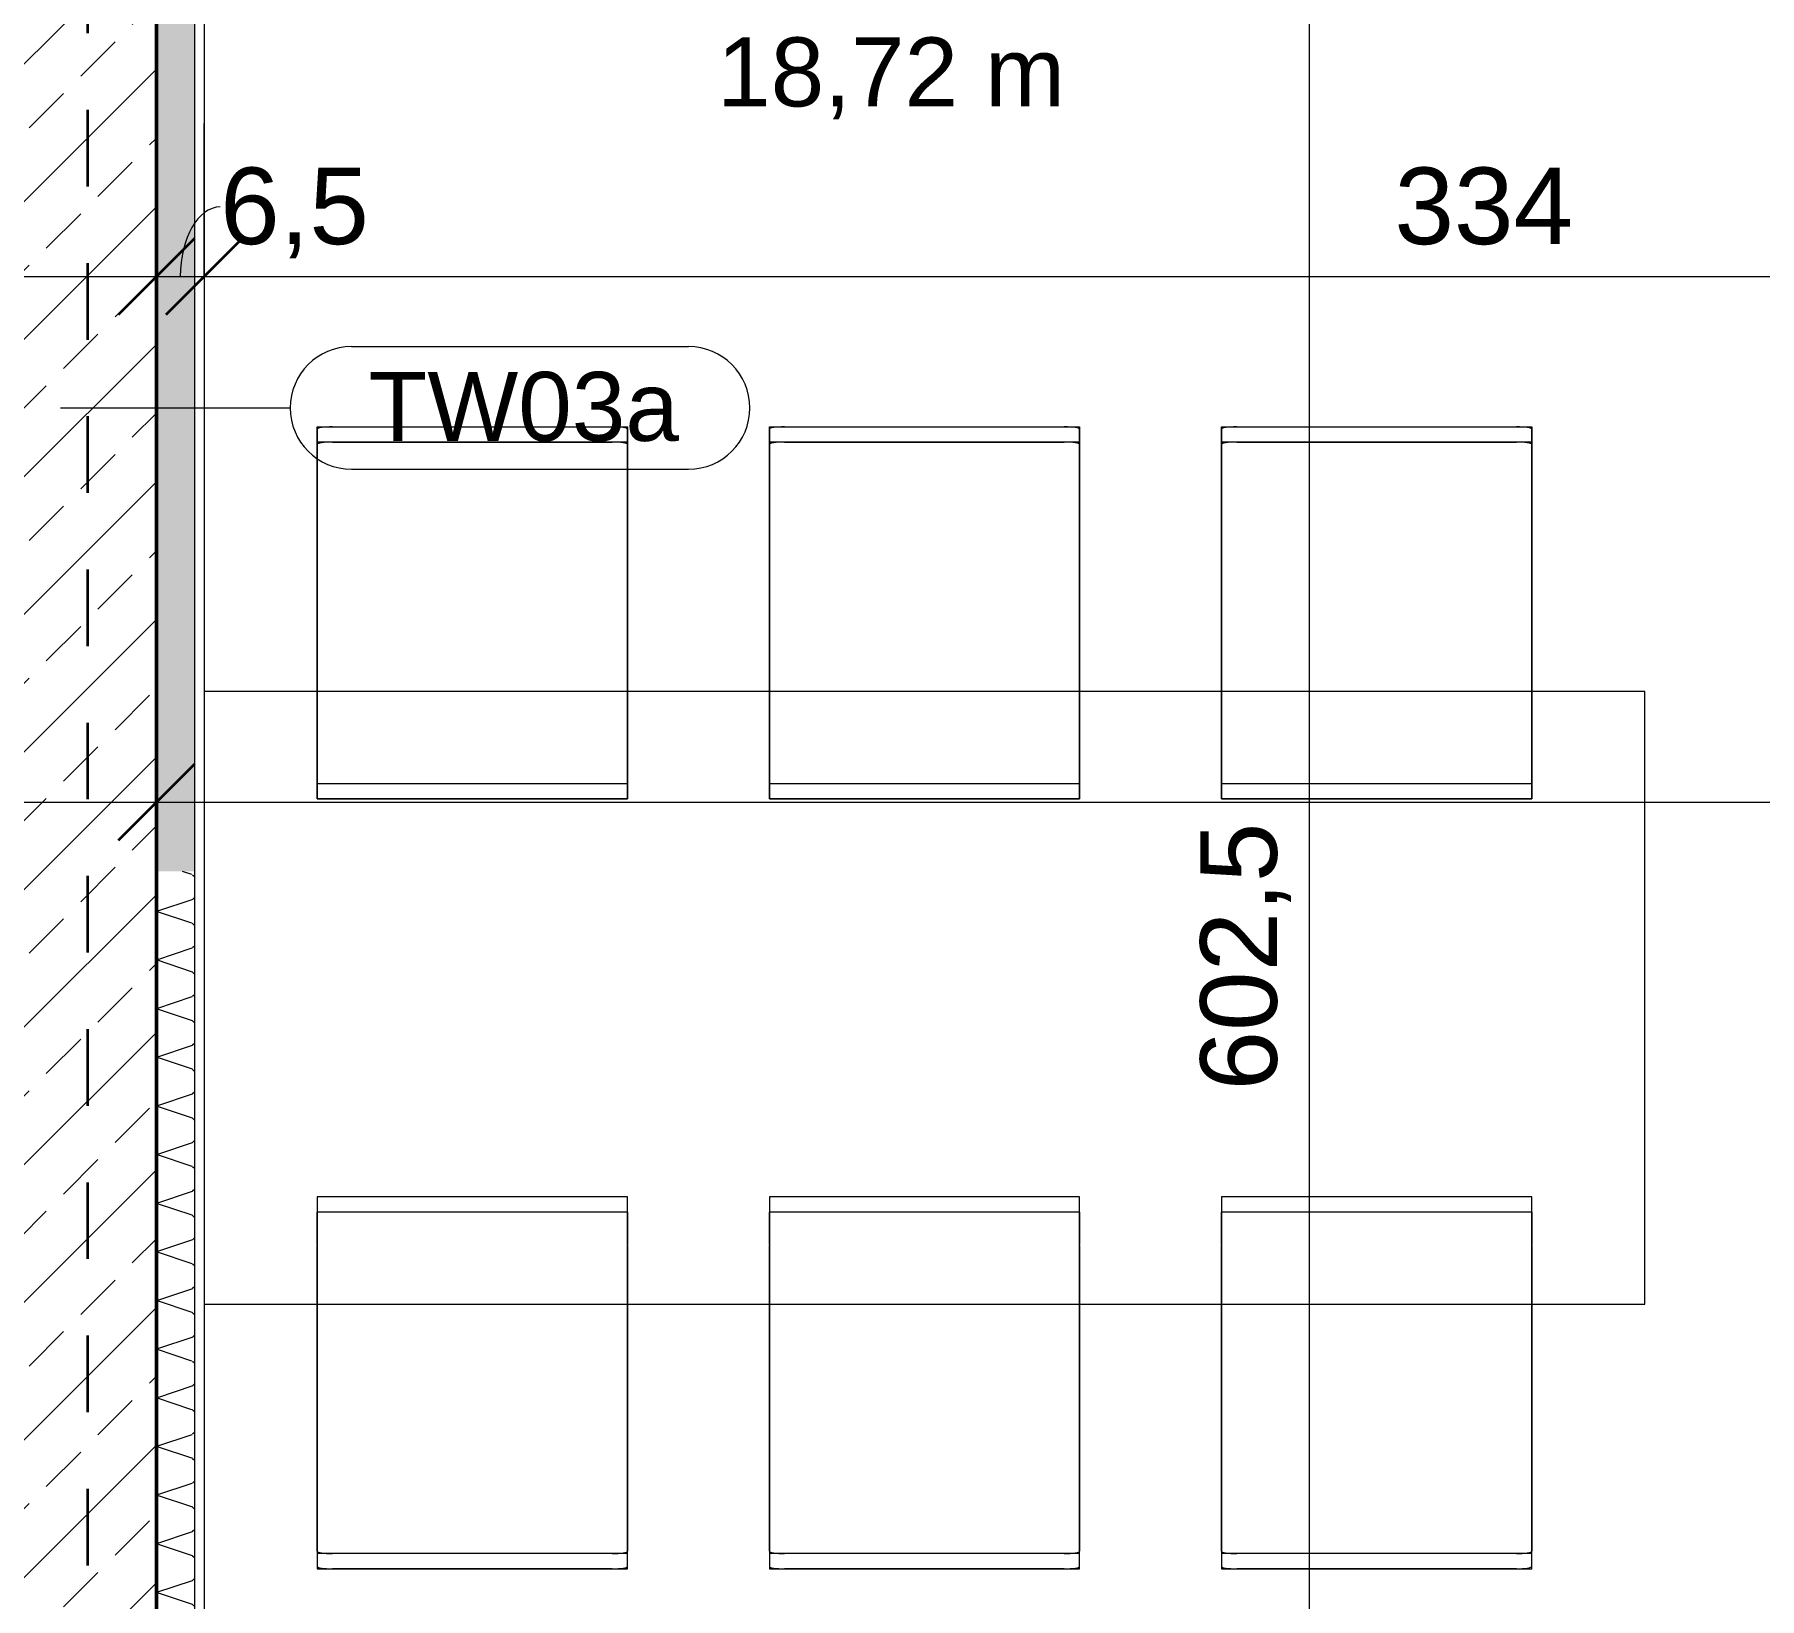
# Model space of a CAD drawing. Header units: metres. Extents: x 3.2 to 50, y 58.8 to 100.4.
# Drawn here: x 22.099 to 24.35, y 81.686 to 83.728 of the extents above; entities that cross this region are included whole.
import ezdxf

# ---------------------------------------------------------------- set-up
doc = ezdxf.new("R2010")
doc.units = ezdxf.units.M
doc.linetypes.add('Strich Punkt Mittel', pattern=[0.015875, 0.00635, -0.004763, 0, -0.004763])
for name, color, linetype, lineweight in [('A_Bemassung-50_', 4, 'Continuous', 9), ('A_Bemassung_', 4, 'Continuous', 9), ('A_Beschriftung_', 7, 'Continuous', 9), ('A_Moebel', 6, 'Continuous', 13), ('A_Raeume_', 7, 'Continuous', 5), ('A_Raeume_Beschriftung_', 7, 'Continuous', 9), ('A_Raster_', 1, 'Continuous', 9), ('A_Waende', 7, 'Continuous', 13)]:
    doc.layers.add(name, color=color, linetype=linetype, lineweight=lineweight)
doc.styles.add('Arial_2', font='arial.ttf', dxfattribs={"height": 0.09})
doc.styles.add('Arial_5', font='arial.ttf', dxfattribs={"height": 0.1})
doc.dimstyles.new('WGA-Bemaßung', dxfattribs={"dimscale": 0.3048, "dimtxt": 0.102026, "dimasz": 0.328084, "dimexe": 0.246063, "dimexo": 0.0625, "dimgap": 0.04101, "dimtad": 1, "dimdec": 1, "dimlfac": 100, "dimrnd": 0.5, "dimdsep": 46, "dimtxsty": 'Arial_5', "dimblk1": 'OBLIQUE', "dimblk2": 'OBLIQUE', "dimsah": 1, "dimcen": 0.09, "dimdle": 0.246063, "dimazin": 2, "dimtfac": 1, "dimtdec": 4, "dimtix": 1, "dimtmove": 0, "dimatfit": 3, "dimfxl": 0.656168, "dimfxlon": 1, "dimtvp": 1, "dimtolj": 1, "dimtzin": 0, "dimarcsym": 2})
doc.dimstyles.new('WGA-Bemaßung_1', dxfattribs={"dimscale": 0.3048, "dimtxt": 0.102026, "dimasz": 0.328084, "dimexe": 0.246063, "dimexo": 0.0625, "dimgap": 0.04101, "dimtad": 1, "dimdec": 1, "dimlfac": 100, "dimrnd": 0.5, "dimdsep": 46, "dimtxsty": 'Arial_5', "dimblk1": 'OBLIQUE', "dimblk2": 'OBLIQUE', "dimsah": 1, "dimcen": 0.09, "dimdle": 0.246063, "dimazin": 2, "dimtfac": 1, "dimtdec": 4, "dimtix": 1, "dimtmove": 2, "dimatfit": 3, "dimfxl": 0.656168, "dimfxlon": 1, "dimtvp": 1, "dimtolj": 1, "dimtzin": 0, "dimarcsym": 2})
doc.dimstyles.new('WGA-Bemaßung_2', dxfattribs={"dimscale": 0.3048, "dimtxt": 0.102026, "dimasz": 0.328084, "dimexe": 0.246063, "dimexo": 0.0625, "dimgap": 0.04101, "dimtad": 1, "dimdec": 1, "dimlfac": 100, "dimrnd": 0.5, "dimdsep": 46, "dimtxsty": 'Arial_5', "dimblk1": 'OBLIQUE', "dimblk2": 'OBLIQUE', "dimsah": 1, "dimcen": 0.09, "dimdle": 0.246063, "dimazin": 2, "dimtfac": 1, "dimtdec": 4, "dimtix": 1, "dimtmove": 1, "dimatfit": 3, "dimfxl": 0.656168, "dimfxlon": 1, "dimtvp": 1, "dimtolj": 1, "dimtzin": 0, "dimarcsym": 2})

# ---------------------------------------------------------------- blocks, each defined once
blk = doc.blocks.new('Moeb_Esstisch_rechteckig_bear - 188 x 80-V17-263_PP_01OG_BT1')
at = {"layer": 'A_Moebel', "color": 8}
for p, q in [((-1.4191, 0.7452), (-1.4391, 0.7452)), ((-1.4391, 0.7452), (-1.4391, 0.7423)), ((-1.0541, 0.7452), (-1.4191, 0.7452)), ((-1.4191, 0.7452), (-1.0541, 0.7452)), ((-1.0341, 0.7452), (-1.0541, 0.7452)), ((-1.0341, 0.7423), (-1.0341, 0.7452)), ((-0.8291, 0.7452), (-0.8491, 0.7452)), ((-0.8491, 0.7452), (-0.8491, 0.7423)), ((-0.4641, 0.7452), (-0.8291, 0.7452)), ((-0.8291, 0.7452), (-0.4641, 0.7452)), ((-0.4441, 0.7452), (-0.4641, 0.7452)), ((-0.4441, 0.7423), (-0.4441, 0.7452)), ((-0.2391, 0.7452), (-0.2591, 0.7452)), ((-0.2591, 0.7452), (-0.2591, 0.7423)), ((0.1259, 0.7452), (-0.2391, 0.7452)), ((-0.2391, 0.7452), (0.1259, 0.7452)), ((0.1459, 0.7452), (0.1259, 0.7452)), ((0.1459, 0.7423), (0.1459, 0.7452)), ((-1.4391, 0.7423), (-1.4391, 0.4)), ((-1.4391, 0.7423), (-1.4391, 0.7225)), ((-1.4391, 0.7423), (-1.4391, 0.6914)), ((-1.4391, 0.7255), (-1.4385, 0.7255)), ((-1.4391, 0.6716), (-1.4391, 0.7225)), ((-1.4384, 0.7255), (-1.4365, 0.7255)), ((-1.4364, 0.7255), (-1.4334, 0.7255)), ((-1.4332, 0.7255), (-1.4291, 0.7255)), ((-1.4291, 0.7255), (-1.4243, 0.7255)), ((-1.4242, 0.7255), (-1.4191, 0.7255)), ((-1.4191, 0.7255), (-1.0541, 0.7255)), ((-1.4191, 0.7255), (-1.0541, 0.7255)), ((-1.0541, 0.7255), (-1.0489, 0.7255)), ((-1.0489, 0.7255), (-1.0442, 0.7255)), ((-1.0441, 0.7255), (-1.0401, 0.7255)), ((-1.0399, 0.7255), (-1.037, 0.7255)), ((-1.0367, 0.7255), (-1.035, 0.7255)), ((-1.0347, 0.7255), (-1.0342, 0.7255)), ((-1.0341, 0.4), (-1.0341, 0.7423)), ((-1.0341, 0.7225), (-1.0341, 0.7423)), ((-1.0341, 0.6914), (-1.0341, 0.7423)), ((-1.0341, 0.7225), (-1.0341, 0.6716)), ((-0.8491, 0.7423), (-0.8491, 0.4)), ((-0.8491, 0.7423), (-0.8491, 0.7225)), ((-0.8491, 0.7423), (-0.8491, 0.6914)), ((-0.8491, 0.7255), (-0.8485, 0.7255)), ((-0.8491, 0.6716), (-0.8491, 0.7225)), ((-0.8484, 0.7255), (-0.8465, 0.7255)), ((-0.8464, 0.7255), (-0.8434, 0.7255)), ((-0.8432, 0.7255), (-0.8391, 0.7255)), ((-0.8391, 0.7255), (-0.8343, 0.7255)), ((-0.8342, 0.7255), (-0.8291, 0.7255)), ((-0.8291, 0.7255), (-0.4641, 0.7255)), ((-0.8291, 0.7255), (-0.4641, 0.7255)), ((-0.4641, 0.7255), (-0.4589, 0.7255)), ((-0.4589, 0.7255), (-0.4542, 0.7255)), ((-0.4541, 0.7255), (-0.4501, 0.7255)), ((-0.4499, 0.7255), (-0.447, 0.7255)), ((-0.4467, 0.7255), (-0.445, 0.7255)), ((-0.4447, 0.7255), (-0.4442, 0.7255)), ((-0.4441, 0.4), (-0.4441, 0.7423)), ((-0.4441, 0.7225), (-0.4441, 0.7423)), ((-0.4441, 0.6914), (-0.4441, 0.7423)), ((-0.4441, 0.7225), (-0.4441, 0.6716)), ((-0.2591, 0.7423), (-0.2591, 0.4)), ((-0.2591, 0.7423), (-0.2591, 0.7225)), ((-0.2591, 0.7423), (-0.2591, 0.6914)), ((-0.2591, 0.7255), (-0.2585, 0.7255)), ((-0.2591, 0.6716), (-0.2591, 0.7225)), ((-0.2584, 0.7255), (-0.2565, 0.7255)), ((-0.2564, 0.7255), (-0.2534, 0.7255)), ((-0.2532, 0.7255), (-0.2491, 0.7255)), ((-0.2491, 0.7255), (-0.2443, 0.7255)), ((-0.2442, 0.7255), (-0.2391, 0.7255)), ((-0.2391, 0.7255), (0.1259, 0.7255)), ((-0.2391, 0.7255), (0.1259, 0.7255)), ((0.1259, 0.7255), (0.1311, 0.7255)), ((0.1311, 0.7255), (0.1358, 0.7255)), ((0.1359, 0.7255), (0.1399, 0.7255)), ((0.1401, 0.7255), (0.143, 0.7255)), ((0.1433, 0.7255), (0.145, 0.7255)), ((0.1453, 0.7255), (0.1458, 0.7255)), ((0.1459, 0.4), (0.1459, 0.7423)), ((0.1459, 0.7225), (0.1459, 0.7423)), ((0.1459, 0.6914), (0.1459, 0.7423)), ((0.1459, 0.7225), (0.1459, 0.6716)), ((-1.4391, 0.6914), (-1.4391, 0.6868)), ((-1.4391, 0.6868), (-1.4391, 0.6783)), ((-1.4391, 0.6783), (-1.4391, 0.6663)), ((-1.0341, 0.6868), (-1.0341, 0.6914)), ((-1.0341, 0.6783), (-1.0341, 0.6868)), ((-1.0341, 0.6663), (-1.0341, 0.6783)), ((-0.8491, 0.6914), (-0.8491, 0.6868)), ((-0.8491, 0.6868), (-0.8491, 0.6783)), ((-0.8491, 0.6783), (-0.8491, 0.6663)), ((-0.4441, 0.6868), (-0.4441, 0.6914)), ((-0.4441, 0.6783), (-0.4441, 0.6868)), ((-0.4441, 0.6663), (-0.4441, 0.6783)), ((-0.2591, 0.6914), (-0.2591, 0.6868)), ((-0.2591, 0.6868), (-0.2591, 0.6783)), ((-0.2591, 0.6783), (-0.2591, 0.6663)), ((0.1459, 0.6868), (0.1459, 0.6914)), ((0.1459, 0.6783), (0.1459, 0.6868)), ((0.1459, 0.6663), (0.1459, 0.6783)), ((-1.4391, 0.6193), (-1.4391, 0.6716)), ((-1.4391, 0.6663), (-1.4391, 0.6517)), ((-1.0341, 0.6716), (-1.0341, 0.6193)), ((-1.0341, 0.6517), (-1.0341, 0.6663)), ((-0.8491, 0.6193), (-0.8491, 0.6716)), ((-0.8491, 0.6663), (-0.8491, 0.6517)), ((-0.4441, 0.6716), (-0.4441, 0.6193)), ((-0.4441, 0.6517), (-0.4441, 0.6663)), ((-0.2591, 0.6193), (-0.2591, 0.6716)), ((-0.2591, 0.6663), (-0.2591, 0.6517)), ((0.1459, 0.6716), (0.1459, 0.6193)), ((0.1459, 0.6517), (0.1459, 0.6663)), ((-1.4391, 0.6517), (-1.4391, 0.6353)), ((-1.4391, 0.6353), (-1.4391, 0.6181)), ((-1.0341, 0.6353), (-1.0341, 0.6517)), ((-1.0341, 0.6181), (-1.0341, 0.6353)), ((-0.8491, 0.6517), (-0.8491, 0.6353)), ((-0.8491, 0.6353), (-0.8491, 0.6181)), ((-0.4441, 0.6353), (-0.4441, 0.6517)), ((-0.4441, 0.6181), (-0.4441, 0.6353)), ((-0.2591, 0.6517), (-0.2591, 0.6353)), ((-0.2591, 0.6353), (-0.2591, 0.6181)), ((0.1459, 0.6353), (0.1459, 0.6517)), ((0.1459, 0.6181), (0.1459, 0.6353)), ((-1.4391, 0.4), (-1.4391, 0.6193)), ((-1.4391, 0.6181), (-1.4391, 0.4)), ((-1.0341, 0.6193), (-1.0341, 0.4)), ((-1.0341, 0.4), (-1.0341, 0.6181)), ((-0.8491, 0.4), (-0.8491, 0.6193)), ((-0.8491, 0.6181), (-0.8491, 0.4)), ((-0.4441, 0.6193), (-0.4441, 0.4)), ((-0.4441, 0.4), (-0.4441, 0.6181)), ((-0.2591, 0.4), (-0.2591, 0.6193)), ((-0.2591, 0.6181), (-0.2591, 0.4)), ((0.1459, 0.6193), (0.1459, 0.4)), ((0.1459, 0.4), (0.1459, 0.6181)), ((0.2934, 0.4), (-1.5866, 0.4)), ((-1.5866, 0.4), (-1.5866, -0.4)), ((0.2934, 0.4), (-1.5866, 0.4)), ((-1.5866, 0.4), (-1.5866, -0.4)), ((-1.4391, 0.4), (-1.4391, 0.2599)), ((-1.4391, 0.4), (-1.4391, 0.3221)), ((-1.4391, 0.3232), (-1.4391, 0.4)), ((-1.0341, 0.2599), (-1.0341, 0.4)), ((-1.0341, 0.4), (-1.0341, 0.3232)), ((-1.0341, 0.3221), (-1.0341, 0.4)), ((-0.8491, 0.4), (-0.8491, 0.2599)), ((-0.8491, 0.4), (-0.8491, 0.3221)), ((-0.8491, 0.3232), (-0.8491, 0.4)), ((-0.4441, 0.2599), (-0.4441, 0.4)), ((-0.4441, 0.4), (-0.4441, 0.3232)), ((-0.4441, 0.3221), (-0.4441, 0.4)), ((-0.2591, 0.4), (-0.2591, 0.2599)), ((-0.2591, 0.4), (-0.2591, 0.3221)), ((-0.2591, 0.3232), (-0.2591, 0.4)), ((0.1459, 0.2599), (0.1459, 0.4)), ((0.1459, 0.4), (0.1459, 0.3232)), ((0.1459, 0.3221), (0.1459, 0.4)), ((-1.4391, 0.3232), (-1.4391, 0.2599)), ((-1.4391, 0.2932), (-1.4391, 0.3221)), ((-1.0341, 0.2599), (-1.0341, 0.3232)), ((-1.0341, 0.3221), (-1.0341, 0.3117)), ((-0.8491, 0.3232), (-0.8491, 0.2599)), ((-0.8491, 0.2932), (-0.8491, 0.3221)), ((-0.4441, 0.2599), (-0.4441, 0.3232)), ((-0.4441, 0.3221), (-0.4441, 0.3018)), ((-0.2591, 0.3232), (-0.2591, 0.2599)), ((-0.2591, 0.3117), (-0.2591, 0.3221)), ((0.1459, 0.2599), (0.1459, 0.3232)), ((0.1459, 0.3221), (0.1459, 0.3018)), ((-1.4391, 0.2798), (-1.4391, 0.2928)), ((-1.0341, 0.3117), (-1.0341, 0.2932)), ((-1.0341, 0.2928), (-1.0341, 0.2863)), ((-0.8491, 0.2798), (-0.8491, 0.2928)), ((-0.4441, 0.3018), (-0.4441, 0.2932)), ((-0.4441, 0.2928), (-0.4441, 0.2818)), ((-0.2591, 0.3018), (-0.2591, 0.3117)), ((-0.2591, 0.2932), (-0.2591, 0.3018)), ((-0.2591, 0.2798), (-0.2591, 0.2928)), ((0.1459, 0.3018), (0.1459, 0.2932)), ((0.1459, 0.2928), (0.1459, 0.2798)), ((-1.4391, 0.2798), (-1.4391, 0.2599)), ((-1.4391, 0.2798), (-1.0341, 0.2798)), ((-1.0341, 0.2863), (-1.0341, 0.2798)), ((-1.0341, 0.2599), (-1.0341, 0.2798)), ((-0.8491, 0.2798), (-0.8491, 0.2599)), ((-0.8491, 0.2798), (-0.4441, 0.2798)), ((-0.4441, 0.2818), (-0.4441, 0.2798)), ((-0.4441, 0.2599), (-0.4441, 0.2798)), ((-0.2591, 0.2798), (-0.2591, 0.2599)), ((-0.2591, 0.2798), (0.1459, 0.2798)), ((0.1459, 0.2599), (0.1459, 0.2798)), ((-1.4391, 0.2599), (-1.0341, 0.2599)), ((-1.4391, 0.2599), (-1.0341, 0.2599)), ((-0.8491, 0.2599), (-0.4441, 0.2599)), ((-0.8491, 0.2599), (-0.4441, 0.2599)), ((-0.2591, 0.2599), (0.1459, 0.2599)), ((-0.2591, 0.2599), (0.1459, 0.2599)), ((-1.4391, -0.2599), (-1.0341, -0.2599)), ((-1.4391, -0.4), (-1.4391, -0.2599)), ((-1.4391, -0.2599), (-1.4391, -0.3232)), ((-1.4391, -0.2599), (-1.4391, -0.2798)), ((-1.0341, -0.2599), (-1.4391, -0.2599)), ((-1.4391, -0.2599), (-1.0341, -0.2599)), ((-1.4391, -0.4), (-1.4391, -0.2599)), ((-1.4391, -0.2599), (-1.4391, -0.3232)), ((-1.4391, -0.2599), (-1.4391, -0.2798)), ((-1.0341, -0.2599), (-1.4391, -0.2599)), ((-1.0341, -0.2599), (-1.0341, -0.4)), ((-1.0341, -0.2798), (-1.0341, -0.2599)), ((-1.0341, -0.3232), (-1.0341, -0.2599)), ((-1.0341, -0.2599), (-1.0341, -0.4)), ((-1.0341, -0.2798), (-1.0341, -0.2599)), ((-1.0341, -0.3232), (-1.0341, -0.2599)), ((-0.8491, -0.2599), (-0.4441, -0.2599)), ((-0.8491, -0.4), (-0.8491, -0.2599)), ((-0.8491, -0.2599), (-0.8491, -0.3232)), ((-0.8491, -0.2599), (-0.8491, -0.2798)), ((-0.4441, -0.2599), (-0.8491, -0.2599)), ((-0.4441, -0.2599), (-0.4441, -0.4)), ((-0.4441, -0.2798), (-0.4441, -0.2599)), ((-0.4441, -0.3232), (-0.4441, -0.2599)), ((-0.2591, -0.2599), (0.1459, -0.2599)), ((-0.2591, -0.4), (-0.2591, -0.2599)), ((-0.2591, -0.2599), (-0.2591, -0.3232)), ((-0.2591, -0.2599), (-0.2591, -0.2798)), ((0.1459, -0.2599), (-0.2591, -0.2599)), ((-0.2591, -0.2599), (0.1459, -0.2599)), ((-0.2591, -0.4), (-0.2591, -0.2599)), ((-0.2591, -0.2599), (-0.2591, -0.3232)), ((-0.2591, -0.2599), (-0.2591, -0.2798)), ((0.1459, -0.2599), (-0.2591, -0.2599)), ((0.1459, -0.2599), (0.1459, -0.4)), ((0.1459, -0.2798), (0.1459, -0.2599)), ((0.1459, -0.3232), (0.1459, -0.2599)), ((0.1459, -0.2599), (0.1459, -0.4)), ((0.1459, -0.2798), (0.1459, -0.2599)), ((0.1459, -0.3232), (0.1459, -0.2599)), ((-1.4391, -0.2818), (-1.4391, -0.2798)), ((-1.0341, -0.2798), (-1.4391, -0.2798)), ((-1.4391, -0.2818), (-1.4391, -0.2798)), ((-1.0341, -0.2798), (-1.4391, -0.2798)), ((-1.4391, -0.2863), (-1.4391, -0.2818)), ((-1.4391, -0.2863), (-1.4391, -0.2818)), ((-1.4391, -0.2928), (-1.4391, -0.2863)), ((-1.4391, -0.2928), (-1.4391, -0.2863)), ((-1.0341, -0.2798), (-1.0341, -0.2818)), ((-1.0341, -0.2798), (-1.0341, -0.2818)), ((-1.0341, -0.2818), (-1.0341, -0.2863)), ((-1.0341, -0.2818), (-1.0341, -0.2863)), ((-1.0341, -0.2863), (-1.0341, -0.2928)), ((-1.0341, -0.2863), (-1.0341, -0.2928)), ((-0.8491, -0.2928), (-0.8491, -0.2798)), ((-0.4441, -0.2798), (-0.8491, -0.2798)), ((-0.4441, -0.2798), (-0.4441, -0.2928)), ((-0.2591, -0.2818), (-0.2591, -0.2798)), ((0.1459, -0.2798), (-0.2591, -0.2798)), ((-0.2591, -0.2818), (-0.2591, -0.2798)), ((0.1459, -0.2798), (-0.2591, -0.2798)), ((-0.2591, -0.2863), (-0.2591, -0.2818)), ((-0.2591, -0.2863), (-0.2591, -0.2818)), ((-0.2591, -0.2928), (-0.2591, -0.2863)), ((-0.2591, -0.2928), (-0.2591, -0.2863)), ((0.1459, -0.2798), (0.1459, -0.2818)), ((0.1459, -0.2798), (0.1459, -0.2818)), ((0.1459, -0.2818), (0.1459, -0.2863)), ((0.1459, -0.2818), (0.1459, -0.2863)), ((0.1459, -0.2863), (0.1459, -0.2928)), ((0.1459, -0.2863), (0.1459, -0.2928)), ((-1.4391, -0.3018), (-1.4391, -0.2932)), ((-1.4391, -0.3018), (-1.4391, -0.2932)), ((-1.4391, -0.3117), (-1.4391, -0.3018)), ((-1.4391, -0.3117), (-1.4391, -0.3018)), ((-1.4391, -0.3221), (-1.4391, -0.3117)), ((-1.4391, -0.3221), (-1.4391, -0.3117)), ((-1.0341, -0.2932), (-1.0341, -0.3018)), ((-1.0341, -0.2932), (-1.0341, -0.3018)), ((-1.0341, -0.3018), (-1.0341, -0.3117)), ((-1.0341, -0.3018), (-1.0341, -0.3117)), ((-1.0341, -0.3117), (-1.0341, -0.3221)), ((-1.0341, -0.3117), (-1.0341, -0.3221)), ((-0.8491, -0.3018), (-0.8491, -0.2932)), ((-0.8491, -0.3117), (-0.8491, -0.3018)), ((-0.8491, -0.3221), (-0.8491, -0.3117)), ((-0.4441, -0.2932), (-0.4441, -0.3221)), ((-0.2591, -0.3018), (-0.2591, -0.2932)), ((-0.2591, -0.3018), (-0.2591, -0.2932)), ((-0.2591, -0.3117), (-0.2591, -0.3018)), ((-0.2591, -0.3117), (-0.2591, -0.3018)), ((-0.2591, -0.3221), (-0.2591, -0.3117)), ((-0.2591, -0.3221), (-0.2591, -0.3117)), ((0.1459, -0.2932), (0.1459, -0.3018)), ((0.1459, -0.2932), (0.1459, -0.3018)), ((0.1459, -0.3018), (0.1459, -0.3117)), ((0.1459, -0.3018), (0.1459, -0.3117)), ((0.1459, -0.3117), (0.1459, -0.3221)), ((0.1459, -0.3117), (0.1459, -0.3221)), ((-1.4391, -0.3221), (-1.4391, -0.4)), ((-1.4391, -0.3221), (-1.4391, -0.4)), ((-1.4391, -0.4), (-1.4391, -0.3232)), ((-1.4391, -0.4), (-1.4391, -0.3232)), ((-1.0341, -0.4), (-1.0341, -0.3221)), ((-1.0341, -0.4), (-1.0341, -0.3221)), ((-1.0341, -0.3232), (-1.0341, -0.4)), ((-1.0341, -0.3232), (-1.0341, -0.4)), ((-0.8491, -0.3221), (-0.8491, -0.4)), ((-0.8491, -0.4), (-0.8491, -0.3232)), ((-0.4441, -0.4), (-0.4441, -0.3221)), ((-0.4441, -0.3232), (-0.4441, -0.4)), ((-0.2591, -0.3221), (-0.2591, -0.4)), ((-0.2591, -0.3221), (-0.2591, -0.4)), ((-0.2591, -0.4), (-0.2591, -0.3232)), ((-0.2591, -0.4), (-0.2591, -0.3232)), ((0.1459, -0.4), (0.1459, -0.3221)), ((0.1459, -0.4), (0.1459, -0.3221)), ((0.1459, -0.3232), (0.1459, -0.4)), ((0.1459, -0.3232), (0.1459, -0.4)), ((-1.5866, -0.4), (0.2934, -0.4)), ((-1.5866, -0.4), (0.2934, -0.4)), ((-1.4391, -0.7423), (-1.4391, -0.4)), ((-1.4391, -0.6193), (-1.4391, -0.4)), ((-1.4391, -0.4), (-1.4391, -0.6181)), ((-1.4391, -0.7423), (-1.4391, -0.4)), ((-1.4391, -0.6193), (-1.4391, -0.4)), ((-1.4391, -0.4), (-1.4391, -0.6181)), ((-1.0341, -0.4), (-1.0341, -0.7423)), ((-1.0341, -0.6181), (-1.0341, -0.4)), ((-1.0341, -0.4), (-1.0341, -0.6193)), ((-1.0341, -0.4), (-1.0341, -0.7423)), ((-1.0341, -0.6181), (-1.0341, -0.4)), ((-1.0341, -0.4), (-1.0341, -0.6193)), ((-0.8491, -0.7423), (-0.8491, -0.4)), ((-0.8491, -0.6193), (-0.8491, -0.4)), ((-0.8491, -0.4), (-0.8491, -0.6181)), ((-0.4441, -0.4), (-0.4441, -0.7423)), ((-0.4441, -0.6181), (-0.4441, -0.4)), ((-0.4441, -0.4), (-0.4441, -0.6193)), ((-0.2591, -0.7423), (-0.2591, -0.4)), ((-0.2591, -0.6193), (-0.2591, -0.4)), ((-0.2591, -0.4), (-0.2591, -0.6181)), ((-0.2591, -0.7423), (-0.2591, -0.4)), ((-0.2591, -0.6193), (-0.2591, -0.4)), ((-0.2591, -0.4), (-0.2591, -0.6181)), ((0.1459, -0.4), (0.1459, -0.7423)), ((0.1459, -0.6181), (0.1459, -0.4)), ((0.1459, -0.4), (0.1459, -0.6193)), ((0.1459, -0.4), (0.1459, -0.7423)), ((0.1459, -0.6181), (0.1459, -0.4)), ((0.1459, -0.4), (0.1459, -0.6193)), ((-1.4391, -0.6181), (-1.4391, -0.6914)), ((-1.4391, -0.6181), (-1.4391, -0.6914)), ((-1.4391, -0.6716), (-1.4391, -0.6193)), ((-1.4391, -0.6716), (-1.4391, -0.6193)), ((-1.0341, -0.6914), (-1.0341, -0.6181)), ((-1.0341, -0.6914), (-1.0341, -0.6181)), ((-1.0341, -0.6193), (-1.0341, -0.6716)), ((-1.0341, -0.6193), (-1.0341, -0.6716)), ((-0.8491, -0.6181), (-0.8491, -0.6353)), ((-0.8491, -0.6716), (-0.8491, -0.6193)), ((-0.4441, -0.6353), (-0.4441, -0.6181)), ((-0.4441, -0.6193), (-0.4441, -0.6716)), ((-0.2591, -0.6181), (-0.2591, -0.6914)), ((-0.2591, -0.6181), (-0.2591, -0.6914)), ((-0.2591, -0.6716), (-0.2591, -0.6193)), ((-0.2591, -0.6716), (-0.2591, -0.6193)), ((0.1459, -0.6914), (0.1459, -0.6181)), ((0.1459, -0.6914), (0.1459, -0.6181)), ((0.1459, -0.6193), (0.1459, -0.6716)), ((0.1459, -0.6193), (0.1459, -0.6716)), ((-0.8491, -0.6353), (-0.8491, -0.6517)), ((-0.8491, -0.6517), (-0.8491, -0.6663)), ((-0.4441, -0.6517), (-0.4441, -0.6353)), ((-0.4441, -0.6663), (-0.4441, -0.6517)), ((-1.4391, -0.7225), (-1.4391, -0.6716)), ((-1.4391, -0.7225), (-1.4391, -0.6716)), ((-1.0341, -0.6716), (-1.0341, -0.7225)), ((-1.0341, -0.6716), (-1.0341, -0.7225)), ((-0.8491, -0.6663), (-0.8491, -0.6783)), ((-0.8491, -0.7225), (-0.8491, -0.6716)), ((-0.4441, -0.6783), (-0.4441, -0.6663)), ((-0.4441, -0.6716), (-0.4441, -0.7225)), ((-0.2591, -0.7225), (-0.2591, -0.6716)), ((-0.2591, -0.7225), (-0.2591, -0.6716)), ((0.1459, -0.6716), (0.1459, -0.7225)), ((0.1459, -0.6716), (0.1459, -0.7225)), ((-1.4391, -0.6914), (-1.4391, -0.7423)), ((-1.4391, -0.6914), (-1.4391, -0.7423)), ((-1.0341, -0.7423), (-1.0341, -0.6914)), ((-1.0341, -0.7423), (-1.0341, -0.6914)), ((-0.8491, -0.6783), (-0.8491, -0.6868)), ((-0.8491, -0.6868), (-0.8491, -0.6914)), ((-0.8491, -0.6914), (-0.8491, -0.7423)), ((-0.4441, -0.6868), (-0.4441, -0.6783)), ((-0.4441, -0.6914), (-0.4441, -0.6868)), ((-0.4441, -0.7423), (-0.4441, -0.6914)), ((-0.2591, -0.6914), (-0.2591, -0.7423)), ((-0.2591, -0.6914), (-0.2591, -0.7423)), ((0.1459, -0.7423), (0.1459, -0.6914)), ((0.1459, -0.7423), (0.1459, -0.6914)), ((-1.4391, -0.7225), (-1.4391, -0.7423)), ((-1.4391, -0.7225), (-1.4391, -0.7423)), ((-1.4391, -0.7255), (-1.4385, -0.7255)), ((-1.4391, -0.7255), (-1.4385, -0.7255)), ((-1.4391, -0.7452), (-1.4391, -0.7423)), ((-1.4391, -0.7452), (-1.4391, -0.7423)), ((-1.4384, -0.7255), (-1.4365, -0.7255)), ((-1.4384, -0.7255), (-1.4365, -0.7255)), ((-1.4364, -0.7255), (-1.4334, -0.7255)), ((-1.4364, -0.7255), (-1.4334, -0.7255)), ((-1.4332, -0.7255), (-1.4291, -0.7255)), ((-1.4332, -0.7255), (-1.4291, -0.7255)), ((-1.4291, -0.7255), (-1.4243, -0.7255)), ((-1.4291, -0.7255), (-1.4243, -0.7255)), ((-1.4242, -0.7255), (-1.4191, -0.7255)), ((-1.4242, -0.7255), (-1.4191, -0.7255)), ((-1.4191, -0.7255), (-1.0541, -0.7255)), ((-1.0541, -0.7255), (-1.4191, -0.7255)), ((-1.4191, -0.7255), (-1.0541, -0.7255)), ((-1.0541, -0.7255), (-1.4191, -0.7255)), ((-1.0541, -0.7255), (-1.0489, -0.7255)), ((-1.0541, -0.7255), (-1.0489, -0.7255)), ((-1.0489, -0.7255), (-1.0442, -0.7255)), ((-1.0489, -0.7255), (-1.0442, -0.7255)), ((-1.0441, -0.7255), (-1.0401, -0.7255)), ((-1.0441, -0.7255), (-1.0401, -0.7255)), ((-1.0399, -0.7255), (-1.037, -0.7255)), ((-1.0399, -0.7255), (-1.037, -0.7255)), ((-1.0367, -0.7255), (-1.035, -0.7255)), ((-1.0367, -0.7255), (-1.035, -0.7255)), ((-1.0347, -0.7255), (-1.0342, -0.7255)), ((-1.0347, -0.7255), (-1.0342, -0.7255)), ((-1.0341, -0.7423), (-1.0341, -0.7225)), ((-1.0341, -0.7423), (-1.0341, -0.7225)), ((-1.0341, -0.7423), (-1.0341, -0.7452)), ((-1.0341, -0.7423), (-1.0341, -0.7452)), ((-0.8491, -0.7225), (-0.8491, -0.7423)), ((-0.8491, -0.7255), (-0.8485, -0.7255)), ((-0.8491, -0.7452), (-0.8491, -0.7423)), ((-0.8484, -0.7255), (-0.8465, -0.7255)), ((-0.8464, -0.7255), (-0.8434, -0.7255)), ((-0.8432, -0.7255), (-0.8391, -0.7255)), ((-0.8391, -0.7255), (-0.8343, -0.7255)), ((-0.8342, -0.7255), (-0.8291, -0.7255)), ((-0.8291, -0.7255), (-0.4641, -0.7255)), ((-0.4641, -0.7255), (-0.8291, -0.7255)), ((-0.4641, -0.7255), (-0.4589, -0.7255)), ((-0.4589, -0.7255), (-0.4542, -0.7255)), ((-0.4541, -0.7255), (-0.4501, -0.7255)), ((-0.4499, -0.7255), (-0.447, -0.7255)), ((-0.4467, -0.7255), (-0.445, -0.7255)), ((-0.4447, -0.7255), (-0.4442, -0.7255)), ((-0.4441, -0.7423), (-0.4441, -0.7225)), ((-0.4441, -0.7423), (-0.4441, -0.7452)), ((-0.2591, -0.7225), (-0.2591, -0.7423)), ((-0.2591, -0.7225), (-0.2591, -0.7423)), ((-0.2591, -0.7255), (-0.2585, -0.7255)), ((-0.2591, -0.7255), (-0.2585, -0.7255)), ((-0.2591, -0.7452), (-0.2591, -0.7423)), ((-0.2591, -0.7452), (-0.2591, -0.7423)), ((-0.2584, -0.7255), (-0.2565, -0.7255)), ((-0.2584, -0.7255), (-0.2565, -0.7255)), ((-0.2564, -0.7255), (-0.2534, -0.7255)), ((-0.2564, -0.7255), (-0.2534, -0.7255)), ((-0.2532, -0.7255), (-0.2491, -0.7255)), ((-0.2532, -0.7255), (-0.2491, -0.7255)), ((-0.2491, -0.7255), (-0.2443, -0.7255)), ((-0.2491, -0.7255), (-0.2443, -0.7255)), ((-0.2442, -0.7255), (-0.2391, -0.7255)), ((-0.2442, -0.7255), (-0.2391, -0.7255)), ((-0.2391, -0.7255), (0.1259, -0.7255)), ((0.1259, -0.7255), (-0.2391, -0.7255)), ((-0.2391, -0.7255), (0.1259, -0.7255)), ((0.1259, -0.7255), (-0.2391, -0.7255)), ((0.1259, -0.7255), (0.1311, -0.7255)), ((0.1259, -0.7255), (0.1311, -0.7255)), ((0.1311, -0.7255), (0.1358, -0.7255)), ((0.1311, -0.7255), (0.1358, -0.7255)), ((0.1359, -0.7255), (0.1399, -0.7255)), ((0.1359, -0.7255), (0.1399, -0.7255)), ((0.1401, -0.7255), (0.143, -0.7255)), ((0.1401, -0.7255), (0.143, -0.7255)), ((0.1433, -0.7255), (0.145, -0.7255)), ((0.1433, -0.7255), (0.145, -0.7255)), ((0.1453, -0.7255), (0.1458, -0.7255)), ((0.1453, -0.7255), (0.1458, -0.7255)), ((0.1459, -0.7423), (0.1459, -0.7225)), ((0.1459, -0.7423), (0.1459, -0.7225)), ((0.1459, -0.7423), (0.1459, -0.7452)), ((0.1459, -0.7423), (0.1459, -0.7452)), ((-1.4191, -0.7452), (-1.4391, -0.7452)), ((-1.4191, -0.7452), (-1.4391, -0.7452)), ((-1.0541, -0.7452), (-1.4191, -0.7452)), ((-1.0541, -0.7452), (-1.4191, -0.7452)), ((-1.0541, -0.7452), (-1.4191, -0.7452)), ((-1.0541, -0.7452), (-1.4191, -0.7452)), ((-1.0341, -0.7452), (-1.0541, -0.7452)), ((-1.0341, -0.7452), (-1.0541, -0.7452)), ((-0.8291, -0.7452), (-0.8491, -0.7452)), ((-0.4641, -0.7452), (-0.8291, -0.7452)), ((-0.4641, -0.7452), (-0.8291, -0.7452)), ((-0.4441, -0.7452), (-0.4641, -0.7452)), ((-0.2391, -0.7452), (-0.2591, -0.7452)), ((-0.2391, -0.7452), (-0.2591, -0.7452)), ((0.1259, -0.7452), (-0.2391, -0.7452)), ((0.1259, -0.7452), (-0.2391, -0.7452)), ((0.1259, -0.7452), (-0.2391, -0.7452)), ((0.1259, -0.7452), (-0.2391, -0.7452)), ((0.1459, -0.7452), (0.1259, -0.7452)), ((0.1459, -0.7452), (0.1259, -0.7452))]:
    blk.add_line(p, q, dxfattribs=at)
for centre, major_axis, start_param, end_param in [((-1.4191, 0.7423), (0.02, 0), 1.570796, 3.141593), ((-1.0541, 0.7423), (-0.02, 0), 3.141593, 4.712389), ((-0.8291, 0.7423), (-0.02, 0), 4.712389, 6.283185), ((-0.4641, 0.7423), (-0.02, 0), 3.141593, 4.712389), ((-0.2391, 0.7423), (-0.02, 0), 4.712389, 6.283185), ((0.1259, 0.7423), (-0.02, 0), 3.141593, 4.712389), ((-1.4191, 0.7225), (-0.02, 0), 4.712389, 6.283185), ((-1.0541, 0.7225), (0.02, 0), 0, 1.570796), ((-0.8291, 0.7225), (-0.02, 0), 4.712389, 6.283185), ((-0.4641, 0.7225), (-0.02, 0), 3.141593, 4.712389), ((-0.2391, 0.7225), (-0.02, 0), 4.712389, 6.283185), ((0.1259, 0.7225), (0.02, 0), 0, 1.570796), ((-1.4191, -0.7225), (0.02, 0), 3.141593, 4.712389), ((-1.4191, -0.7225), (0.02, 0), 3.141593, 4.712389), ((-1.4191, -0.7423), (0.02, 0), 3.141593, 4.712389), ((-1.4191, -0.7423), (0.02, 0), 3.141593, 4.712389), ((-1.0541, -0.7225), (0.02, 0), 4.712389, 6.283185), ((-1.0541, -0.7225), (0.02, 0), 4.712389, 6.283185), ((-1.0541, -0.7423), (0.02, 0), 4.712389, 6.283185), ((-1.0541, -0.7423), (0.02, 0), 4.712389, 6.283185), ((-0.8291, -0.7225), (0.02, 0), 3.141593, 4.712389), ((-0.8291, -0.7423), (0.02, 0), 3.141593, 4.712389), ((-0.4641, -0.7225), (0.02, 0), 4.712389, 6.283185), ((-0.4641, -0.7423), (0.02, 0), 4.712389, 6.283185), ((-0.2391, -0.7225), (0.02, 0), 3.141593, 4.712389), ((-0.2391, -0.7225), (0.02, 0), 3.141593, 4.712389), ((-0.2391, -0.7423), (0.02, 0), 3.141593, 4.712389), ((-0.2391, -0.7423), (0.02, 0), 3.141593, 4.712389), ((0.1259, -0.7225), (0.02, 0), 4.712389, 6.283185), ((0.1259, -0.7225), (0.02, 0), 4.712389, 6.283185), ((0.1259, -0.7423), (0.02, 0), 4.712389, 6.283185), ((0.1259, -0.7423), (0.02, 0), 4.712389, 6.283185)]:
    blk.add_ellipse(centre, major_axis=major_axis, ratio=0.147809, start_param=start_param, end_param=end_param, dxfattribs=at)
blk = doc.blocks.new('BS_Wand_Lollipop - rechts_oben-2026913-263_PP_01OG_BT1')
at = {"layer": 'A_Beschriftung_'}
for p, q in [((0.0046, 0.0016), (0.0134, 0.0016)), ((-0.003, 0), (0.003, 0)), ((0.0046, -0.0016), (0.0134, -0.0016))]:
    blk.add_line(p, q, dxfattribs=at)
for centre, start, end in [((0.0046, 0), 90, 270), ((0.0134, 0), 270, 90)]:
    blk.add_arc(centre, 0.0016, start, end, dxfattribs=at)
blk = doc.blocks.new('DIMBLOCK191-263_PP_01OG_BT1')
at = {"layer": 'A_Bemassung-50_', "lineweight": 35, "transparency": 16777216}
for p, q in [((23.7624, 86.458), (23.7124, 86.508)), ((23.7624, 86.458), (23.8124, 86.408)), ((23.7624, 80.4355), (23.7124, 80.4855)), ((23.7624, 80.4355), (23.8124, 80.3855))]:
    blk.add_line(p, q, dxfattribs=at)
at = {"layer": 'A_Bemassung-50_', "transparency": 16777216}
for p, q in [((23.7624, 86.458), (23.6874, 86.458)), ((23.7624, 86.458), (23.7624, 80.4355)), ((23.7624, 86.458), (23.9624, 86.458)), ((23.7624, 80.4355), (23.6874, 80.4355)), ((23.7624, 80.4355), (23.9624, 80.4355))]:
    blk.add_line(p, q, dxfattribs=at)
at = {"layer": 'A_Bemassung-50_', "color": 0, "transparency": 16777216, "insert": (23.6201, 82.3496), "char_height": 0.1, "width": 0.416266, "attachment_point": 1, "rotation": 90, "line_spacing_factor": 0.941778, "style": 'Arial_5'}
blk.add_mtext('602,5', dxfattribs=at)
blk = doc.blocks.new('_Oblique')
at = {"color": 0, "linetype": 'ByBlock', "lineweight": -2}
blk.add_line((-0.5, -0.5), (0.5, 0.5), dxfattribs=at)
blk = doc.blocks.new('DIMBLOCK304-263_PP_01OG_BT1')
at = {"layer": 'A_Bemassung-50_', "transparency": 16777216}
for p, q in [((18.3277, 83.4119), (18.3277, 83.6119)), ((22.2577, 83.4119), (22.2577, 83.6119)), ((18.2527, 83.4119), (22.2577, 83.4119)), ((18.3277, 83.4119), (18.3277, 83.3369)), ((22.2577, 83.4119), (22.2577, 83.3369))]:
    blk.add_line(p, q, dxfattribs=at)
at = {"layer": 'A_Bemassung-50_', "lineweight": 35, "transparency": 16777216}
for p, q in [((18.3277, 83.4119), (18.3777, 83.4619)), ((22.2577, 83.4119), (22.3077, 83.4619)), ((18.3277, 83.4119), (18.2777, 83.3619)), ((22.2577, 83.4119), (22.2077, 83.3619))]:
    blk.add_line(p, q, dxfattribs=at)
at = {"layer": 'A_Bemassung-50_', "color": 0, "transparency": 16777216, "insert": (20.1773, 83.5543), "char_height": 0.1, "width": 0.276883, "attachment_point": 1, "line_spacing_factor": 0.941778, "style": 'Arial_5'}
blk.add_mtext('393', dxfattribs=at)
blk = doc.blocks.new('DIMBLOCK305-263_PP_01OG_BT1')
at = {"layer": 'A_Bemassung-50_', "transparency": 16777216}
for p, q in [((22.2577, 83.4119), (22.2577, 83.6119)), ((22.3202, 83.4119), (22.3202, 83.6119)), ((22.2577, 83.4119), (22.3202, 83.4119)), ((22.2577, 83.4119), (22.2577, 83.3369)), ((22.3202, 83.4119), (22.3202, 83.3369))]:
    blk.add_line(p, q, dxfattribs=at)
at = {"layer": 'A_Bemassung-50_', "lineweight": 35, "transparency": 16777216}
for p, q in [((22.2577, 83.4119), (22.3077, 83.4619)), ((22.3202, 83.4119), (22.3702, 83.4619)), ((22.2577, 83.4119), (22.2077, 83.3619)), ((22.3202, 83.4119), (22.2702, 83.3619))]:
    blk.add_line(p, q, dxfattribs=at)
at = {"layer": 'A_Bemassung-50_', "transparency": 16777216}
blk.add_ellipse((22.3409, 83.4119), major_axis=(0, 0.091), ratio=0.571308, start_param=0, end_param=1.570796, dxfattribs=at)
at = {"layer": 'A_Bemassung-50_', "color": 0, "transparency": 16777216, "insert": (22.3409, 83.5543), "char_height": 0.1, "width": 0.231677, "attachment_point": 1, "line_spacing_factor": 0.941778, "style": 'Arial_5'}
blk.add_mtext('6,5', dxfattribs=at)
blk = doc.blocks.new('DIMBLOCK306-263_PP_01OG_BT1')
at = {"layer": 'A_Bemassung-50_', "transparency": 16777216}
for p, q in [((22.3202, 83.4119), (22.3202, 83.6119)), ((25.6577, 83.4119), (25.6577, 83.6119)), ((22.3202, 83.4119), (25.6577, 83.4119)), ((22.3202, 83.4119), (22.3202, 83.3369)), ((25.6577, 83.4119), (25.6577, 83.3369))]:
    blk.add_line(p, q, dxfattribs=at)
at = {"layer": 'A_Bemassung-50_', "lineweight": 35, "transparency": 16777216}
for p, q in [((22.3202, 83.4119), (22.3702, 83.4619)), ((25.6577, 83.4119), (25.7077, 83.4619)), ((22.3202, 83.4119), (22.2702, 83.3619)), ((25.6577, 83.4119), (25.6077, 83.3619))]:
    blk.add_line(p, q, dxfattribs=at)
at = {"layer": 'A_Bemassung-50_', "color": 0, "transparency": 16777216, "insert": (23.8736, 83.5543), "char_height": 0.1, "width": 0.276883, "attachment_point": 1, "line_spacing_factor": 0.941778, "style": 'Arial_5'}
blk.add_mtext('334', dxfattribs=at)
blk = doc.blocks.new('DIMBLOCK326-263_PP_01OG_BT1')
at = {"layer": 'A_Bemassung-50_', "transparency": 16777216}
for p, q in [((18.2652, 82.7258), (18.2652, 82.9258)), ((22.2577, 82.7258), (22.2577, 82.9258)), ((18.2652, 82.7258), (22.2577, 82.7258)), ((18.2652, 82.7258), (18.2652, 82.6508)), ((22.2577, 82.7258), (22.2577, 82.6508))]:
    blk.add_line(p, q, dxfattribs=at)
at = {"layer": 'A_Bemassung-50_', "lineweight": 35, "transparency": 16777216}
for p, q in [((18.2652, 82.7258), (18.3152, 82.7758)), ((22.2577, 82.7258), (22.3077, 82.7758)), ((18.2652, 82.7258), (18.2152, 82.6758)), ((22.2577, 82.7258), (22.2077, 82.6758))]:
    blk.add_line(p, q, dxfattribs=at)
at = {"layer": 'A_Bemassung-50_', "color": 0, "transparency": 16777216, "insert": (20.088, 82.8681), "char_height": 0.1, "width": 0.416266, "attachment_point": 1, "line_spacing_factor": 0.941778, "style": 'Arial_5'}
blk.add_mtext('399,5', dxfattribs=at)
blk = doc.blocks.new('DIMBLOCK327-263_PP_01OG_BT1')
at = {"layer": 'A_Bemassung-50_', "transparency": 16777216}
for p, q in [((22.2577, 82.7258), (22.2577, 82.9258)), ((27.7227, 82.7258), (27.7227, 82.8008)), ((22.2577, 82.7258), (27.7227, 82.7258)), ((22.2577, 82.7258), (22.2577, 82.6508)), ((27.7227, 82.7258), (27.7227, 82.5258))]:
    blk.add_line(p, q, dxfattribs=at)
at = {"layer": 'A_Bemassung-50_', "lineweight": 35, "transparency": 16777216}
for p, q in [((22.2577, 82.7258), (22.3077, 82.7758)), ((27.7227, 82.7258), (27.7727, 82.7758)), ((22.2577, 82.7258), (22.2077, 82.6758)), ((27.7227, 82.7258), (27.6727, 82.6758))]:
    blk.add_line(p, q, dxfattribs=at)
at = {"layer": 'A_Bemassung-50_', "color": 0, "transparency": 16777216, "insert": (24.8167, 82.8681), "char_height": 0.1, "width": 0.416266, "attachment_point": 1, "line_spacing_factor": 0.941778, "style": 'Arial_5'}
blk.add_mtext('546,5', dxfattribs=at)

msp = doc.modelspace()

# ---------------------------------------------------------------- hatches: boundary and pattern name
at = {"layer": 'A_Waende', "lineweight": 5}
h = msp.add_hatch(dxfattribs=at)
h.set_pattern_fill('FP_1', color=250, style=0, pattern_type=2)
h.set_pattern_definition([(45, (0, 0), (-0.08980256, 0.08980256), []), (45, (0.0898, 0), (-0.08980256, 0.08980256), [0.0635, -0.03175])])
h.paths.add_polyline_path([(22.0777, 80.3355), (22.2577, 80.3355), (22.2577, 87.658), (22.0777, 87.658), (22.0777, 80.7305)])
h = msp.add_hatch(dxfattribs=at)
h.set_pattern_fill('FP_72', color=250, angle=45, style=0, pattern_type=2)
h.set_pattern_definition([(135, (22.31983, 84.54664), (-0.254, 0.1270034), [0.02245, -0.15715]), (135, (22.20881, 84.59401), (-0.254, 0.1270034), [0.02245, -0.15715]), (135, (22.31983, 84.61028), (-0.254, 0.1270034), [0.02245, -0.15715]), (135, (22.20881, 84.65765), (-0.254, 0.1270034), [0.02245, -0.15715]), (161.565, (22.30427, 84.562193), (-0.50799766, 0.1270007), [0.0502, -0.35141]), (161.565, (22.256893, 84.578456), (-0.50799766, 0.1270007), [0.0502, -0.35141]), (161.565, (22.30427, 84.625832), (-0.50799766, 0.1270007), [0.0502, -0.35141]), (161.565, (22.256893, 84.642096), (-0.50799766, 0.1270007), [0.0502, -0.35141]), (225, (22.20881, 84.5629), (0.254, 0.1270034), [0.02245, -0.15715]), (225, (22.31983, 84.61028), (0.254, 0.1270034), [0.02245, -0.15715]), (225, (22.20881, 84.62654), (0.254, 0.1270034), [0.02245, -0.15715]), (225, (22.31983, 84.67392), (0.254, 0.1270034), [0.02245, -0.15715]), (198.435, (22.256893, 84.578456), (0.50799766, 0.1270007), [0.0502, -0.35141]), (198.435, (22.30427, 84.59472), (0.50799766, 0.1270007), [0.0502, -0.35141]), (198.435, (22.256893, 84.642096), (0.50799766, 0.1270007), [0.0502, -0.35141]), (198.435, (22.30427, 84.65836), (0.50799766, 0.1270007), [0.0502, -0.35141])])
h.paths.add_polyline_path([(22.2577, 82.6355), (22.3077, 82.6355), (22.3077, 86.458), (22.2577, 86.458), (22.2577, 82.8616)])
h = msp.add_hatch(dxfattribs=at)
h.set_pattern_fill('FP_96', color=250, angle=45, style=0, pattern_type=2)
h.set_pattern_definition([(135, (22.31983, 81.53578), (-0.254, 0.1270034), [0.02245, -0.15715]), (135, (22.20881, 81.58315), (-0.254, 0.1270034), [0.02245, -0.15715]), (135, (22.32053, 81.59871), (-0.254, 0.1270034), [0.02245, -0.15715]), (135, (22.20881, 81.64679), (-0.254, 0.1270034), [0.02245, -0.15715]), (161.565, (22.30427, 81.551332), (-0.5079977, 0.1270007), [0.0502, -0.35141]), (161.565, (22.256893, 81.567596), (-0.5079977, 0.1270007), [0.0502, -0.35141]), (161.565, (22.30427, 81.61497), (-0.5079977, 0.1270007), [0.0502, -0.35141]), (161.565, (22.256186, 81.63053), (-0.5079977, 0.1270007), [0.0502, -0.35141]), (225, (22.20952, 81.55133), (0.254, 0.1270034), [0.02245, -0.15715]), (225, (22.32053, 81.59871), (0.254, 0.1270034), [0.02245, -0.15715]), (225, (22.20952, 81.61497), (0.254, 0.1270034), [0.02245, -0.15715]), (225, (22.32053, 81.66235), (0.254, 0.1270034), [0.02245, -0.15715]), (198.435, (22.256893, 81.567596), (0.5079977, 0.1270007), [0.0502, -0.35141]), (198.435, (22.30427, 81.582445), (0.5079977, 0.1270007), [0.0502, -0.35141]), (198.435, (22.256186, 81.63053), (0.5079977, 0.1270007), [0.0502, -0.35141]), (198.435, (22.30427, 81.646084), (0.5079977, 0.1270007), [0.0502, -0.35141])])
h.paths.add_polyline_path([(22.3077, 80.4105), (22.3077, 82.6355), (22.2577, 82.6355), (22.2577, 80.4105), (22.2813, 80.4105)])

# ---------------------------------------------------------------- linework, layer by layer
at = {"layer": 'A_Raeume_', "flags": 128}
msp.add_lwpolyline([(25.6577, 86.458), (22.3202, 86.458), (22.3202, 82.6355), (22.3202, 80.4355), (25.6577, 80.4355), (25.6577, 82.5805), (25.6577, 83.6337), (25.6577, 83.7867), (25.6577, 84.293)], close=True, dxfattribs=at)
at = {"layer": 'A_Raster_', "linetype": 'Strich Punkt Mittel', "lineweight": 35}
msp.add_line((22.1677, 94.2296), (22.1677, 59.9489), dxfattribs=at)
at = {"layer": 'A_Waende', "color": 10, "lineweight": 50}
msp.add_line((22.2577, 86.458), (22.2577, 80.3355), dxfattribs=at)
at = {"layer": 'A_Waende'}
for p, q in [((22.3077, 80.4105), (22.3077, 86.458)), ((22.3202, 86.458), (22.3202, 80.4355))]:
    msp.add_line(p, q, dxfattribs=at)

# ---------------------------------------------------------------- block references
at = {"layer": 'A_Beschriftung_', "xscale": 49.99999999999998, "yscale": 49.99999999999998, "zscale": 49.99999999999998}
msp.add_blockref('BS_Wand_Lollipop - rechts_oben-2026913-263_PP_01OG_BT1', (22.2823, 83.2405), dxfattribs=at)
at = {"layer": 'A_Moebel', "color": 8, "rotation": 180}
msp.add_blockref('Moeb_Esstisch_rechteckig_bear - 188 x 80-V17-263_PP_01OG_BT1', (22.6136, 82.4705), dxfattribs=at)

# ---------------------------------------------------------------- texts
at = {"layer": 'A_Beschriftung_', "insert": (22.5345, 83.2875), "char_height": 0.09, "width": 0.493038, "attachment_point": 1, "style": 'Arial_2'}
msp.add_mtext('TW03a', dxfattribs=at)
at = {"layer": 'A_Raeume_Beschriftung_', "insert": (22.9895, 83.7241), "char_height": 0.09, "width": 0.541139, "attachment_point": 1, "style": 'Arial_2'}
msp.add_mtext('18,72 m', dxfattribs=at)

# ---------------------------------------------------------------- dimensions: what is measured, and where the dimension line sits
at = {"layer": 'A_Bemassung_'}
dim = msp.add_linear_dim(base=(23.762446392, 80.4354984321), p1=(23.962446392, 86.4579984321), p2=(23.962446392, 80.4354984321), angle=90, dimstyle='WGA-Bemaßung_1', override={"dimpost": '<>', "dimfxl": 6.0225}, dxfattribs=at)
dim.commit()
dim.dimension.update_dxf_attribs({"geometry": 'DIMBLOCK191-263_PP_01OG_BT1', "text_midpoint": (23.6867900916, 82.5577586677), "dimtype": 160, "text_rotation": 90})
for base, p1, p2, override, picture, middle in [((22.2577, 83.4119), (18.3277, 83.6119), (22.2577, 83.6119), {"dimpost": '<>', "dimfxl": 3.93}, 'DIMBLOCK304-263_PP_01OG_BT1', (20.2927, 83.4755)), ((25.6576682485, 83.4119454271), (22.3201682485, 83.6119454271), (25.6576682485, 83.6119454271), {"dimpost": '<>', "dimfxl": 3.3375}, 'DIMBLOCK306-263_PP_01OG_BT1', (23.9889182485, 83.4755368326)), ((22.2576682485, 82.7257805157), (18.2651682485, 82.9257805157), (22.2576682485, 82.9257805157), {"dimpost": '<>', "dimfxl": 3.9925}, 'DIMBLOCK326-263_PP_01OG_BT1', (20.2614182485, 82.7893719211)), ((27.7227, 82.7258), (22.2577, 82.9258), (27.7227, 82.5258), {"dimpost": '<>', "dimfxl": 5.479619}, 'DIMBLOCK327-263_PP_01OG_BT1', (24.9902, 82.7893))]:
    dim = msp.add_linear_dim(base=base, p1=p1, p2=p2, dimstyle='WGA-Bemaßung', override=override, dxfattribs=at)
    dim.commit()
    dim.dimension.update_dxf_attribs({"geometry": picture, "text_midpoint": middle})
dim = msp.add_linear_dim(base=(22.3201682485, 83.4119454271), p1=(22.2576682485, 83.6119454271), p2=(22.3201682485, 83.6119454271), dimstyle='WGA-Bemaßung_2', override={"dimpost": '<>', "dimfxl": 0.0625}, dxfattribs=at)
dim.commit()
dim.dimension.update_dxf_attribs({"geometry": 'DIMBLOCK305-263_PP_01OG_BT1', "text_midpoint": (22.4567353738, 83.4876017275), "dimtype": 160})

doc.saveas('drawing.dxf')
